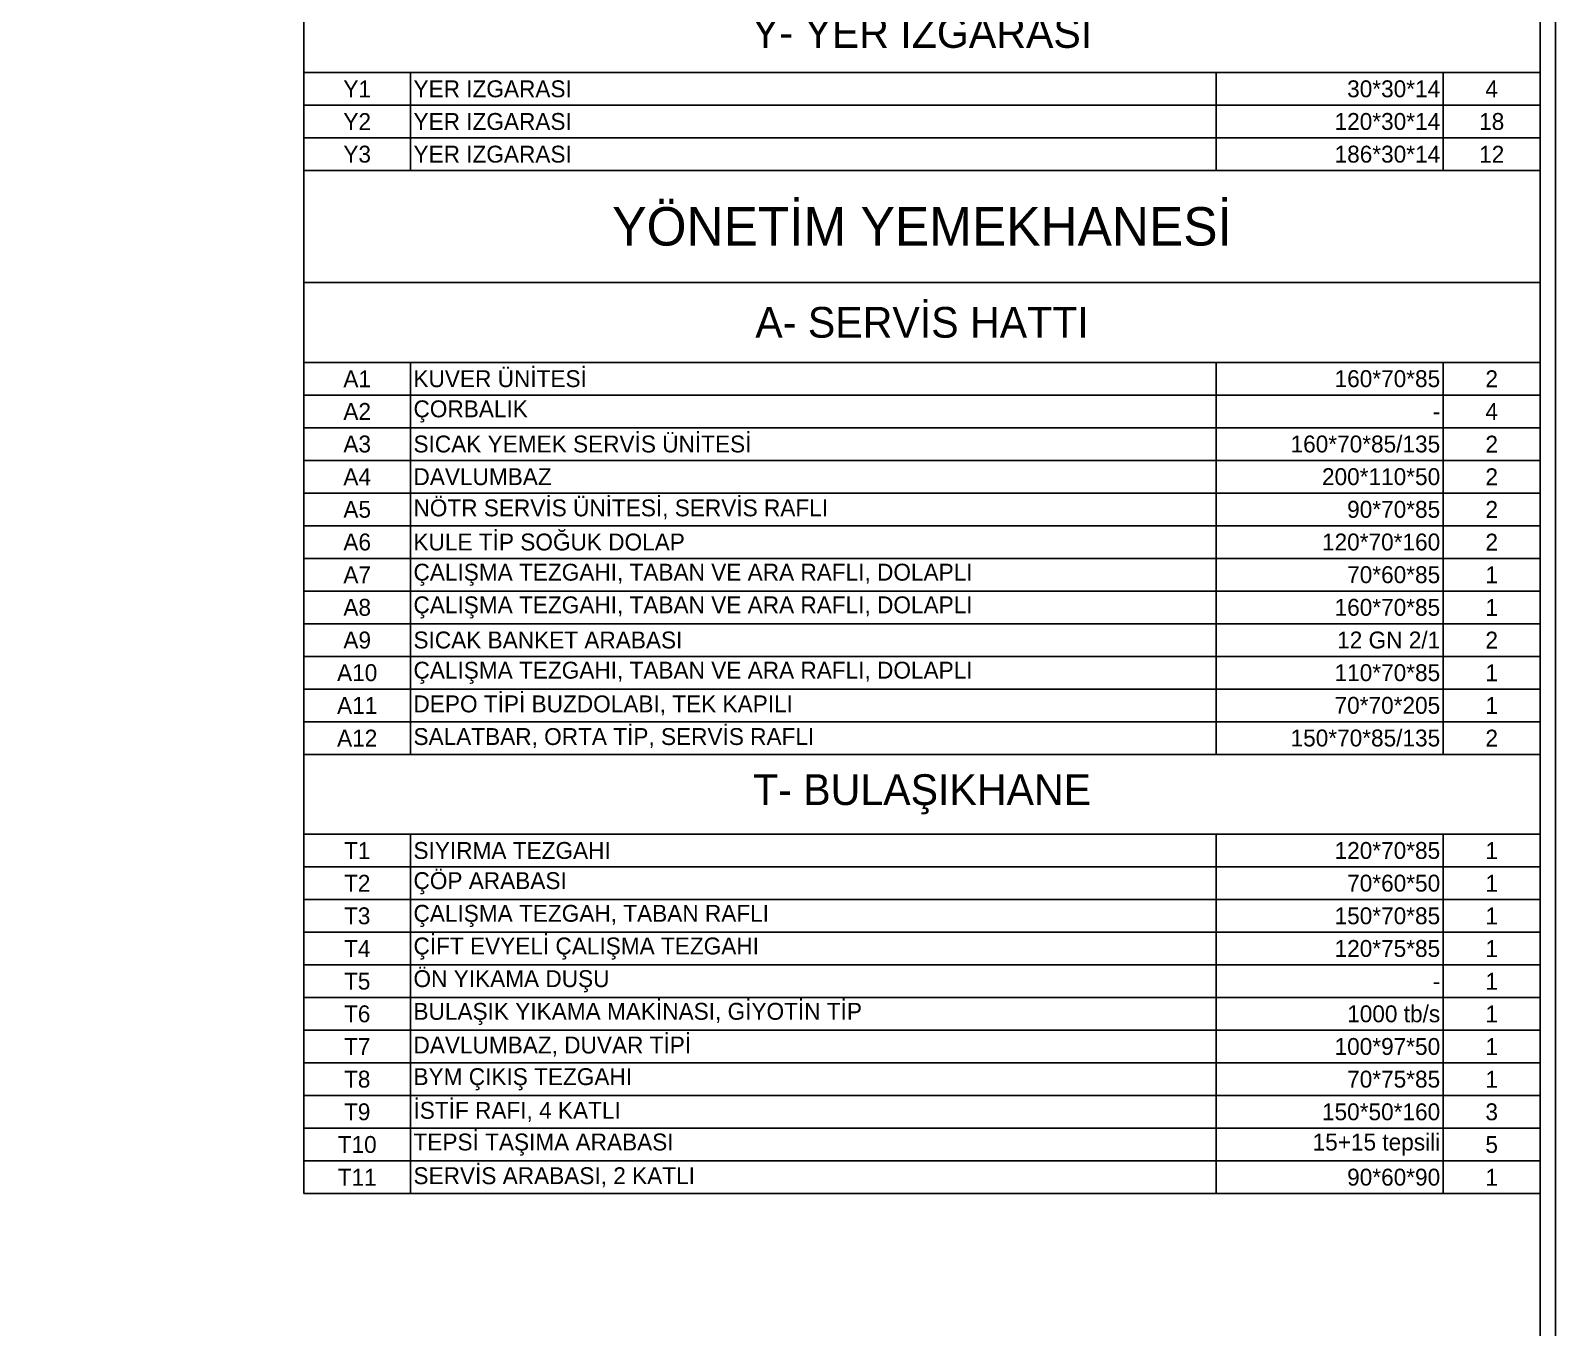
# Model space of a CAD drawing. Header units: millimetres. Extents: x 65390 to 71510, y 46362 to 50796.
# Drawn here: x 70415 to 71407, y 47335 to 48179 of the extents above; entities that cross this region are included whole.
import ezdxf

# ---------------------------------------------------------------- set-up
doc = ezdxf.new("R2010")
doc.units = ezdxf.units.MM
doc.styles.add('SKTÜRK', font='GOTHIC.TTF', dxfattribs={"height": 11})

# ---------------------------------------------------------------- blocks, each defined once
blk = doc.blocks.new('*T67')
at = {"color": 0, "linetype": 'ByBlock', "lineweight": -2, "transparency": 16777216}
for p, q in [((0, 0), (804.29, 0)), ((0, 0), (0, -3234.1)), ((69.26, 0), (69.26, -48.5)), ((593.52, 0), (593.52, -48.5)), ((741.26, 0), (741.26, -48.5)), ((804.29, 0), (804.29, -3234.1)), ((0, -48.5), (804.29, -48.5)), ((0, -116.72), (804.29, -116.72)), ((0, -176.52), (804.29, -176.52)), ((69.26, -176.52), (69.26, -309.48)), ((593.52, -176.52), (593.52, -309.48)), ((741.26, -176.52), (741.26, -309.48)), ((0, -198.68), (804.29, -198.68)), ((0, -220.84), (804.29, -220.84)), ((0, -243), (804.29, -243)), ((0, -265.16), (804.29, -265.16)), ((0, -287.32), (804.29, -287.32)), ((0, -309.48), (804.29, -309.48)), ((0, -364.82), (804.29, -364.82)), ((69.26, -364.82), (69.26, -433.07)), ((593.52, -364.82), (593.52, -433.07)), ((741.26, -364.82), (741.26, -433.07)), ((0, -388.76), (804.29, -388.76)), ((0, -410.92), (804.29, -410.92)), ((0, -433.07), (804.29, -433.07)), ((0, -486.2), (804.29, -486.2)), ((69.26, -486.2), (69.26, -573.15)), ((593.52, -486.2), (593.52, -573.15)), ((741.26, -486.2), (741.26, -573.15)), ((0, -507.94), (804.29, -507.94)), ((0, -529.68), (804.29, -529.68)), ((0, -551.41), (804.29, -551.41)), ((0, -573.15), (804.29, -573.15)), ((0, -625.07), (804.29, -625.07)), ((69.26, -625.07), (69.26, -688.82)), ((593.52, -625.07), (593.52, -688.82)), ((741.26, -625.07), (741.26, -688.82)), ((0, -646.32), (804.29, -646.32)), ((0, -667.57), (804.29, -667.57)), ((0, -688.82), (804.29, -688.82)), ((0, -741.48), (804.29, -741.48)), ((69.26, -741.48), (69.26, -783.98)), ((593.52, -741.48), (593.52, -783.98)), ((741.26, -741.48), (741.26, -783.98)), ((0, -762.73), (804.29, -762.73)), ((0, -783.98), (804.29, -783.98)), ((0, -836.72), (804.29, -836.72)), ((69.26, -836.72), (69.26, -967.13)), ((593.52, -836.72), (593.52, -967.13)), ((741.26, -836.72), (741.26, -967.13)), ((0, -858.45), (804.29, -858.45)), ((0, -880.19), (804.29, -880.19)), ((0, -901.93), (804.29, -901.93)), ((0, -923.66), (804.29, -923.66)), ((0, -945.4), (804.29, -945.4)), ((0, -967.13), (804.29, -967.13)), ((0, -1019.96), (804.29, -1019.96)), ((69.26, -1019.96), (69.26, -1186.49)), ((593.52, -1019.96), (593.52, -1186.49)), ((741.26, -1019.96), (741.26, -1186.49)), ((0, -1042.12), (804.29, -1042.12)), ((0, -1066.18), (804.29, -1066.18)), ((0, -1090.25), (804.29, -1090.25)), ((0, -1114.31), (804.29, -1114.31)), ((0, -1138.37), (804.29, -1138.37)), ((0, -1162.43), (804.29, -1162.43)), ((0, -1186.49), (804.29, -1186.49)), ((0, -1241.22), (804.29, -1241.22)), ((69.26, -1241.22), (69.26, -1337.47)), ((593.52, -1241.22), (593.52, -1337.47)), ((741.26, -1241.22), (741.26, -1337.47)), ((0, -1265.28), (804.29, -1265.28)), ((0, -1289.35), (804.29, -1289.35)), ((0, -1313.41), (804.29, -1313.41)), ((0, -1337.47), (804.29, -1337.47)), ((0, -1394.36), (804.29, -1394.36)), ((69.26, -1394.36), (69.26, -1628.96)), ((593.52, -1394.36), (593.52, -1628.96)), ((741.26, -1394.36), (741.26, -1628.96)), ((0, -1416.43), (804.29, -1416.43)), ((0, -1437.69), (804.29, -1437.69)), ((0, -1458.94), (804.29, -1458.94)), ((0, -1480.19), (804.29, -1480.19)), ((0, -1501.44), (804.29, -1501.44)), ((0, -1522.7), (804.29, -1522.7)), ((0, -1543.95), (804.29, -1543.95)), ((0, -1565.2), (804.29, -1565.2)), ((0, -1586.45), (804.29, -1586.45)), ((0, -1607.71), (804.29, -1607.71)), ((0, -1628.96), (804.29, -1628.96)), ((0, -1680.88), (804.29, -1680.88)), ((69.26, -1680.88), (69.26, -1963.76)), ((593.52, -1680.88), (593.52, -1963.76)), ((741.26, -1680.88), (741.26, -1963.76)), ((0, -1702.13), (804.29, -1702.13)), ((0, -1723.38), (804.29, -1723.38)), ((0, -1745.88), (804.29, -1745.88)), ((0, -1767.13), (804.29, -1767.13)), ((0, -1788.38), (804.29, -1788.38)), ((0, -1809.63), (804.29, -1809.63)), ((0, -1831.7), (804.29, -1831.7)), ((0, -1853.77), (804.29, -1853.77)), ((0, -1875.02), (804.29, -1875.02)), ((0, -1896.28), (804.29, -1896.28)), ((0, -1918.77), (804.29, -1918.77)), ((0, -1941.27), (804.29, -1941.27)), ((0, -1963.76), (804.29, -1963.76)), ((0, -2020.56), (804.29, -2020.56)), ((69.26, -2020.56), (69.26, -2452.89)), ((593.52, -2020.56), (593.52, -2452.89)), ((741.26, -2020.56), (741.26, -2452.89)), ((0, -2041.81), (804.29, -2041.81)), ((0, -2063.07), (804.29, -2063.07)), ((0, -2084.32), (804.29, -2084.32)), ((0, -2105.57), (804.29, -2105.57)), ((0, -2126.82), (804.29, -2126.82)), ((0, -2148.08), (804.29, -2148.08)), ((0, -2169.33), (804.29, -2169.33)), ((0, -2190.58), (804.29, -2190.58)), ((0, -2211.83), (804.29, -2211.83)), ((0, -2233.09), (804.29, -2233.09)), ((0, -2254.34), (804.29, -2254.34)), ((0, -2275.59), (804.29, -2275.59)), ((0, -2297.66), (804.29, -2297.66)), ((0, -2319.73), (804.29, -2319.73)), ((0, -2341.8), (804.29, -2341.8)), ((0, -2363.86), (804.29, -2363.86)), ((0, -2385.93), (804.29, -2385.93)), ((0, -2408.76), (804.29, -2408.76)), ((0, -2430.83), (804.29, -2430.83)), ((0, -2452.89), (804.29, -2452.89)), ((0, -2504.81), (804.29, -2504.81)), ((69.26, -2504.81), (69.26, -2568.57)), ((593.52, -2504.81), (593.52, -2568.57)), ((741.26, -2504.81), (741.26, -2568.57)), ((0, -2526.07), (804.29, -2526.07)), ((0, -2547.32), (804.29, -2547.32)), ((0, -2568.57), (804.29, -2568.57)), ((0, -2641.46), (804.29, -2641.46)), ((0, -2693.38), (804.29, -2693.38)), ((69.26, -2693.38), (69.26, -2948.41)), ((593.52, -2693.38), (593.52, -2948.41)), ((741.26, -2693.38), (741.26, -2948.41)), ((0, -2714.63), (804.29, -2714.63)), ((0, -2735.88), (804.29, -2735.88)), ((0, -2757.14), (804.29, -2757.14)), ((0, -2778.39), (804.29, -2778.39)), ((0, -2799.64), (804.29, -2799.64)), ((0, -2820.89), (804.29, -2820.89)), ((0, -2842.15), (804.29, -2842.15)), ((0, -2863.4), (804.29, -2863.4)), ((0, -2884.65), (804.29, -2884.65)), ((0, -2905.9), (804.29, -2905.9)), ((0, -2927.16), (804.29, -2927.16)), ((0, -2948.41), (804.29, -2948.41)), ((0, -3000.33), (804.29, -3000.33)), ((69.26, -3000.33), (69.26, -3234.1)), ((593.52, -3000.33), (593.52, -3234.1)), ((741.26, -3000.33), (741.26, -3234.1)), ((0, -3021.58), (804.29, -3021.58)), ((0, -3042.83), (804.29, -3042.83)), ((0, -3064.08), (804.29, -3064.08)), ((0, -3085.34), (804.29, -3085.34)), ((0, -3106.59), (804.29, -3106.59)), ((0, -3127.84), (804.29, -3127.84)), ((0, -3149.09), (804.29, -3149.09)), ((0, -3170.35), (804.29, -3170.35)), ((0, -3191.6), (804.29, -3191.6)), ((0, -3212.85), (804.29, -3212.85)), ((0, -3234.1), (804.29, -3234.1))]:
    blk.add_line(p, q, dxfattribs=at)
at = {"color": 0, "transparency": 16777216, "style": 'SKTÜRK'}
for s, insert, char_height, width, attachment_point in [('P.NO', (34.63, -24.25), 11, 39.2572, 5), ('ÜRÜN ADI', (331.39, -24.25), 11, 494.2651, 5), ('ÖLÇÜ', (667.39, -24.25), 11, 117.7366, 5), ('AD.', (772.78, -24.25), 11, 33.0341, 5), ('{\\fCentury Gothic|b1|i0|c162|p34;İŞÇİ YEMEKHANESİ}', (402.15, -82.61), 25, 774.293, 5), ('K- KİLER + SARF DEPO + PERSONEL GİRİŞ', (402.15, -146.62), 20, 774.293, 5), ('K1', (34.63, -187.6), 11, 65.2572, 5), ('TARTI', (71.26, -187.6), 11, 520.2651, 4), ('300 kg', (739.26, -187.6), 11, 143.7366, 6), ('1', (772.78, -187.6), 11, 59.0341, 5), ('K2', (34.63, -209.76), 11, 65.2572, 5), ('SERVİS ARABASI, 2 KATLI ', (71.26, -209.76), 11, 520.2651, 4), ('90*60*90', (739.26, -209.76), 11, 143.7366, 6), ('1', (772.78, -209.76), 11, 59.0341, 5), ('K3', (34.63, -231.92), 11, 65.2572, 5), ('İSTİF RAFI, 4 KATLI', (71.26, -231.92), 11, 520.2651, 4), ('122*53*160', (739.26, -231.92), 11, 143.7366, 6), ('8', (772.78, -231.92), 11, 59.0341, 5), ('POLİETİLEN PALET', (71.26, -254.08), 11, 520.2651, 4), ('K4', (34.63, -254.08), 11, 65.2572, 5), ('120*80*16', (739.26, -254.08), 11, 143.7366, 6), ('4', (772.78, -254.08), 11, 59.0341, 5), ('K5', (34.63, -276.24), 11, 65.2572, 5), ('BONE GALOŞLUK', (71.26, -276.24), 11, 520.2651, 4), ('-', (739.26, -276.24), 11, 143.7366, 6), ('1', (772.78, -276.24), 11, 59.0341, 5), ('K6', (34.63, -298.4), 11, 65.2572, 5), ('DİZDEN KUMANDALI EL YIKAMA LAVABOSU', (71.26, -298.4), 11, 520.2651, 4), ('1', (772.78, -298.4), 11, 59.0341, 5), ('-', (739.26, -298.4), 11, 143.7366, 6), ('Ş- ŞARKÜTERİ SOĞUK ODA', (402.15, -337.15), 20, 800.293, 5), ('Ş1', (34.63, -376.79), 11, 65.2572, 5), ('PANEL TİP SOĞUK ODA', (71.26, -376.79), 11, 520.2651, 4), ('260*335*240', (739.26, -376.79), 11, 143.7366, 6), ('1', (772.78, -376.79), 11, 59.0341, 5), ('Ş2', (34.63, -399.84), 11, 65.2572, 5), ('İSTİF RAFI', (71.26, -399.84), 11, 520.2651, 4), ('122*53*160', (739.26, -399.84), 11, 143.7366, 6), ('4', (772.78, -399.84), 11, 59.0341, 5), ('Ş3', (34.63, -421.99), 11, 65.2572, 5), ('POLİETİLEN PALET', (71.26, -421.99), 11, 520.2651, 4), ('120*80*16', (739.26, -421.99), 11, 143.7366, 6), ('1', (772.78, -421.99), 11, 59.0341, 5), ('C- SEBZE SOĞUK ODA', (402.15, -459.64), 20, 800.293, 5), ('C1', (34.63, -497.07), 11, 65.2572, 5), ('PANEL TİP SOĞUK ODA', (71.26, -497.07), 11, 520.2651, 4), ('265*530*240', (739.26, -497.07), 11, 143.7366, 6), ('1', (772.78, -497.07), 11, 59.0341, 5), ('C2', (34.63, -518.81), 11, 65.2572, 5), ('İSTİF RAFI, 4 KATLI', (71.26, -518.81), 11, 520.2651, 4), ('122*53*160', (739.26, -518.81), 11, 143.7366, 6), ('2', (772.78, -518.81), 11, 59.0341, 5), ('C3', (34.63, -540.54), 11, 65.2572, 5), ('İSTİF RAFI, 4 KATLI', (71.26, -540.54), 11, 520.2651, 4), ('152*53*160', (739.26, -540.54), 11, 143.7366, 6), ('3', (772.78, -540.54), 11, 59.0341, 5), ('POLİETİLEN PALET', (71.26, -562.28), 11, 520.2651, 4), ('C4', (34.63, -562.28), 11, 65.2572, 5), ('120*80*16', (739.26, -562.28), 11, 143.7366, 6), ('2', (772.78, -562.28), 11, 59.0341, 5), ('D- ET SOĞUK ODA', (402.15, -599.11), 20, 800.293, 5), ('D1', (34.63, -635.69), 11, 65.2572, 5), ('PANEL TİP SOĞUK ODA', (71.26, -635.69), 11, 520.2651, 4), ('400*260*240', (739.26, -635.69), 11, 143.7366, 6), ('1', (772.78, -635.69), 11, 59.0341, 5), ('D2', (34.63, -656.95), 11, 65.2572, 5), ('İSTİF RAFI, 4 KATLI', (71.26, -656.95), 11, 520.2651, 4), ('122*53*160', (739.26, -656.95), 11, 143.7366, 6), ('2', (772.78, -656.95), 11, 59.0341, 5), ('D3', (34.63, -678.2), 11, 65.2572, 5), ('İSTİF RAFI, 4 KATLI', (71.26, -678.2), 11, 520.2651, 4), ('152*53*160', (739.26, -678.2), 11, 143.7366, 6), ('3', (772.78, -678.2), 11, 59.0341, 5), ('F- ET DERİN DONDURUCU ODA', (402.15, -715.15), 20, 800.293, 5), ('PANEL TİP DERİNDONDURUCU ODA', (71.26, -752.1), 11, 520.2651, 4), ('F1', (34.63, -752.1), 11, 65.2572, 5), ('265*285*240', (739.26, -752.1), 11, 143.7366, 6), ('1', (772.78, -752.1), 11, 59.0341, 5), ('İSTİF RAFI, 4 KATLI', (71.26, -773.36), 11, 520.2651, 4), ('F2', (34.63, -773.36), 11, 65.2572, 5), ('122*53*160', (739.26, -773.36), 11, 143.7366, 6), ('4', (772.78, -773.36), 11, 59.0341, 5), ('G- ET HAZIRLIK', (402.15, -810.35), 20, 800.293, 5), ('G1', (34.63, -847.59), 11, 65.2572, 5), ('TEK EVYELİ ÇALIŞMA TEZGAHI ', (71.26, -847.59), 11, 520.2651, 4), ('60*70*85', (739.26, -847.59), 11, 143.7366, 6), ('1', (772.78, -847.59), 11, 59.0341, 5), ('ET KÜTÜĞÜ', (71.26, -869.32), 11, 520.2651, 4), ('G2', (34.63, -869.32), 11, 65.2572, 5), ('70*70*85', (739.26, -869.32), 11, 143.7366, 6), ('1', (772.78, -869.32), 11, 59.0341, 5), ('G3', (34.63, -891.06), 11, 65.2572, 5), ('ÇALIŞMA TEZGAHI, TABAN RAFLI ', (71.26, -891.06), 11, 520.2651, 4), ('160*70*85', (739.26, -891.06), 11, 143.7366, 6), ('1', (772.78, -891.06), 11, 59.0341, 5), ('ÇALIŞMA TEZGAHI, TABAN RAFLI, ÇEKMECELİ ', (71.26, -912.79), 11, 520.2651, 4), ('G4', (34.63, -912.79), 11, 65.2572, 5), ('180*70*85', (739.26, -912.79), 11, 143.7366, 6), ('1', (772.78, -912.79), 11, 59.0341, 5), ('G5', (34.63, -934.53), 11, 65.2572, 5), ('ET KIYMA MAKİNASI ', (71.26, -934.53), 11, 520.2651, 4), ('no: 32', (739.26, -934.53), 11, 143.7366, 6), ('1', (772.78, -934.53), 11, 59.0341, 5), ('G6', (34.63, -956.27), 11, 65.2572, 5), ('KÖFTE (HAMUR) YOĞURMA MAKİNASI ', (71.26, -956.27), 11, 520.2651, 4), ('50 kg/sefer', (739.26, -956.27), 11, 143.7366, 6), ('1', (772.78, -956.27), 11, 59.0341, 5), ('E- SEBZE HAZIRLIK', (402.15, -993.55), 20, 800.293, 5), ('E1', (34.63, -1031.04), 11, 65.2572, 5), ('ÇALIŞMA TEZGAHI, TABAN RAFLI ', (71.26, -1031.04), 11, 520.2651, 4), ('115*70*85', (739.26, -1031.04), 11, 143.7366, 6), ('2', (772.78, -1031.04), 11, 59.0341, 5), ('E2', (34.63, -1054.15), 11, 65.2572, 5), ('ÇİFT EVYELİ ÇALIŞMA TEZGAHI ', (71.26, -1054.15), 11, 520.2651, 4), ('140*70*85', (739.26, -1054.15), 11, 143.7366, 6), ('1', (772.78, -1054.15), 11, 59.0341, 5), ('E4', (34.63, -1078.21), 11, 65.2572, 5), ('SEBZE YIKAMA TEZGAHI ', (71.26, -1078.21), 11, 520.2651, 4), ('140*70*85', (739.26, -1078.21), 11, 143.7366, 6), ('1', (772.78, -1078.21), 11, 59.0341, 5), ('E5', (34.63, -1102.28), 11, 65.2572, 5), ('ÇALIŞMA TEZGAHI, TABAN RAFLI ', (71.26, -1102.28), 11, 520.2651, 4), ('160*70*85', (739.26, -1102.28), 11, 143.7366, 6), ('1', (772.78, -1102.28), 11, 59.0341, 5), ('E6', (34.63, -1126.34), 11, 65.2572, 5), ('SEBZE DOĞRAMA MAKİNASI ', (71.26, -1126.34), 11, 520.2651, 4), ('200 kg/s', (739.26, -1126.34), 11, 143.7366, 6), ('1', (772.78, -1126.34), 11, 59.0341, 5), ('POLİETİLEN TABLALI ÇALIŞMA TEZGAHI, TABAN RAFLI, ÇEKMECELİ ', (71.26, -1150.4), 11, 520.2651, 4), ('E7', (34.63, -1150.4), 11, 65.2572, 5), ('180*70*85', (739.26, -1150.4), 11, 143.7366, 6), ('1', (772.78, -1150.4), 11, 59.0341, 5), ('E8', (34.63, -1174.46), 11, 65.2572, 5), ('ÇALIŞMA TEZGAHI, TABAN RAFLI', (71.26, -1174.46), 11, 520.2651, 4), ('180*70*85', (739.26, -1174.46), 11, 143.7366, 6), ('1', (772.78, -1174.46), 11, 59.0341, 5), ('EE- PATATES SOĞAN ODASI', (402.15, -1213.86), 20, 800.293, 5), ('EE1', (34.63, -1253.25), 11, 65.2572, 5), ('ÇALIŞMA TEZGAHI, TABAN RAFLI ', (71.26, -1253.25), 11, 520.2651, 4), ('160*70*85', (739.26, -1253.25), 11, 143.7366, 6), ('1', (772.78, -1253.25), 11, 59.0341, 5), ('EE2', (34.63, -1277.32), 11, 65.2572, 5), ('SEBZE YIKAMA TEZGAHI ', (71.26, -1277.32), 11, 520.2651, 4), ('140*70*85', (739.26, -1277.32), 11, 143.7366, 6), ('1', (772.78, -1277.32), 11, 59.0341, 5), ('EE3', (34.63, -1301.38), 11, 65.2572, 5), ('PATATES SOYMA MAKİNASI ', (71.26, -1301.38), 11, 520.2651, 4), ('30 kg/sefer', (739.26, -1301.38), 11, 143.7366, 6), ('1', (772.78, -1301.38), 11, 59.0341, 5), ('POLİETİLEN PALET ', (71.26, -1325.44), 11, 520.2651, 4), ('EE4', (34.63, -1325.44), 11, 65.2572, 5), ('120*80*16', (739.26, -1325.44), 11, 143.7366, 6), ('3', (772.78, -1325.44), 11, 59.0341, 5), ('M- SICAK MUTFAK', (402.15, -1365.92), 20, 800.293, 5), ('20 gn 2/1 ', (739.26, -1405.4), 11, 143.7366, 6), ('M1', (34.63, -1405.4), 11, 65.2572, 5), ('YEMEK FIRINI ', (71.26, -1405.4), 11, 520.2651, 4), ('2', (772.78, -1405.4), 11, 59.0341, 5), ('YER OCAĞI ', (71.26, -1427.06), 11, 520.2651, 4), ('M2', (34.63, -1427.06), 11, 65.2572, 5), ('60*80*50', (739.26, -1427.06), 11, 143.7366, 6), ('10', (772.78, -1427.06), 11, 59.0341, 5), ('M3', (34.63, -1448.31), 11, 65.2572, 5), ('DAVLUMBAZ, DUVAR TİPİ, FİLTRELİ', (71.26, -1448.31), 11, 520.2651, 4), ('1030*150*50', (739.26, -1448.31), 11, 143.7366, 6), ('1', (772.78, -1448.31), 11, 59.0341, 5), ('M4', (34.63, -1469.56), 11, 65.2572, 5), ('DAVLUMBAZ, DUVAR TİPİ, FİLTRELİ', (71.26, -1469.56), 11, 520.2651, 4), ('330*150*50', (739.26, -1469.56), 11, 143.7366, 6), ('1', (772.78, -1469.56), 11, 59.0341, 5), ('M5', (34.63, -1490.82), 11, 65.2572, 5), ('ÇALIŞMA TEZGAHI, TABAN VE ARA RAFLI', (71.26, -1490.82), 11, 520.2651, 4), ('190*80*85', (739.26, -1490.82), 11, 143.7366, 6), ('1', (772.78, -1490.82), 11, 59.0341, 5), ('M6', (34.63, -1512.07), 11, 65.2572, 5), ('DÖNER OCAĞI, GAZLI ', (71.26, -1512.07), 11, 520.2651, 4), ('5 RADYANLI', (739.26, -1512.07), 11, 143.7366, 6), ('2', (772.78, -1512.07), 11, 59.0341, 5), ('M7', (34.63, -1533.32), 11, 65.2572, 5), ('4 AÇIK ALEVLİ OCAK, GAZLI, DOLAPLI ', (71.26, -1533.32), 11, 520.2651, 4), ('80*90*85', (739.26, -1533.32), 11, 143.7366, 6), ('1', (772.78, -1533.32), 11, 59.0341, 5), ('IZGARA, GAZLI, YARI DÜZ YARI OLUKLU, DOLAPLI', (71.26, -1554.57), 11, 520.2651, 4), ('M8', (34.63, -1554.57), 11, 65.2572, 5), ('80*90*85', (739.26, -1554.57), 11, 143.7366, 6), ('1', (772.78, -1554.57), 11, 59.0341, 5), ('DAVLUMBAZ, DUVAR TİPİ, FİLTRELİ', (71.26, -1575.83), 11, 520.2651, 4), ('M9', (34.63, -1575.83), 11, 65.2572, 5), ('500*130*50', (739.26, -1575.83), 11, 143.7366, 6), ('1', (772.78, -1575.83), 11, 59.0341, 5), ('HAREKETLİ ÇALIŞMA TEZGAHI, TABAN RAFLI', (71.26, -1597.08), 11, 520.2651, 4), ('M10', (34.63, -1597.08), 11, 65.2572, 5), ('140*70*85', (739.26, -1597.08), 11, 143.7366, 6), ('5', (772.78, -1597.08), 11, 59.0341, 5), ('M11', (34.63, -1618.33), 11, 65.2572, 5), ('DİZDEN KUMANDALI EL YIKAMA LAVABOSU', (71.26, -1618.33), 11, 520.2651, 4), ('1', (772.78, -1618.33), 11, 59.0341, 5), ('-', (739.26, -1618.33), 11, 143.7366, 6), ('S- SERVİS HATTI', (402.15, -1654.92), 20, 800.293, 5), ('S1', (34.63, -1691.5), 11, 65.2572, 5), ('KUVER ÜNİTESİ', (71.26, -1691.5), 11, 520.2651, 4), ('110*70*135', (739.26, -1691.5), 11, 143.7366, 6), ('2', (772.78, -1691.5), 11, 59.0341, 5), ('SICAK YEMEK ÜNİTESİ ', (71.26, -1712.76), 11, 520.2651, 4), ('220*70*85/135 ', (739.26, -1712.76), 11, 143.7366, 6), ('S2', (34.63, -1712.76), 11, 65.2572, 5), ('2', (772.78, -1712.76), 11, 59.0341, 5), ('S3', (34.63, -1734.63), 11, 65.2572, 5), ('DAVLUMBAZ ', (71.26, -1734.63), 11, 520.2651, 4), ('300*110*50', (739.26, -1734.63), 11, 143.7366, 6), ('2', (772.78, -1734.63), 11, 59.0341, 5), ('S4', (34.63, -1756.5), 11, 65.2572, 5), ('NÖTR SERVİS TEZGAHI, SERVİS RAFLI ', (71.26, -1756.5), 11, 520.2651, 4), ('180*70*85/135 ', (739.26, -1756.5), 11, 143.7366, 6), ('2', (772.78, -1756.5), 11, 59.0341, 5), ('S5', (34.63, -1777.76), 11, 65.2572, 5), ('ÇALIŞMA TEZGAHI, TABAN VE ARA RAFLI, DOLAPLI', (71.26, -1777.76), 11, 520.2651, 4), ('140*60*85', (739.26, -1777.76), 11, 143.7366, 6), ('4', (772.78, -1777.76), 11, 59.0341, 5), ('S6', (34.63, -1799.01), 11, 65.2572, 5), ('TEK EVYELİ ÇALIŞMA TEZGAHI, DOLAPLI', (71.26, -1799.01), 11, 520.2651, 4), ('60*60*85', (739.26, -1799.01), 11, 143.7366, 6), ('1', (772.78, -1799.01), 11, 59.0341, 5), ('S7', (34.63, -1820.67), 11, 65.2572, 5), ('DEPO TİPİ BUZDOLABI, TEK KAPILI', (71.26, -1820.67), 11, 520.2651, 4), ('70*70*205', (739.26, -1820.67), 11, 143.7366, 6), ('2', (772.78, -1820.67), 11, 59.0341, 5), ('S8', (34.63, -1842.74), 11, 65.2572, 5), ('SICAK BANKET ARABASI ', (71.26, -1842.74), 11, 520.2651, 4), ('12 GN 2/1 ', (739.26, -1842.74), 11, 143.7366, 6), ('1', (772.78, -1842.74), 11, 59.0341, 5), ('S9', (34.63, -1864.4), 11, 65.2572, 5), ('EKMEK KESME MAKİNASI', (71.26, -1864.4), 11, 520.2651, 4), ('-', (739.26, -1864.4), 11, 143.7366, 6), ('1', (772.78, -1864.4), 11, 59.0341, 5), ('S10', (34.63, -1885.65), 11, 65.2572, 5), ('SU SEBİLİ', (71.26, -1885.65), 11, 520.2651, 4), ('80 lt.', (739.26, -1885.65), 11, 143.7366, 6), ('3', (772.78, -1885.65), 11, 59.0341, 5), ('S11', (34.63, -1907.52), 11, 65.2572, 5), ('SERVİS ARABASI', (71.26, -1907.52), 11, 520.2651, 4), ('90*60*90', (739.26, -1907.52), 11, 143.7366, 6), ('1', (772.78, -1907.52), 11, 59.0341, 5), ('S12', (34.63, -1930.02), 11, 65.2572, 5), ('ÇALIŞMA TEZGAHI, TABAN VE ARA RAFLI', (71.26, -1930.02), 11, 520.2651, 4), ('190*70*85', (739.26, -1930.02), 11, 143.7366, 6), ('2', (772.78, -1930.02), 11, 59.0341, 5), ('S13', (34.63, -1952.52), 11, 65.2572, 5), ('ÇAY OTOMATI', (71.26, -1952.52), 11, 520.2651, 4), ('50 lt.', (739.26, -1952.52), 11, 143.7366, 6), ('4', (772.78, -1952.52), 11, 59.0341, 5), ('P- BULAŞIKHANE', (402.15, -1992.16), 20, 800.293, 5), ('P1', (34.63, -2031.19), 11, 65.2572, 5), ('SIYIRMA TEZGAHI', (71.26, -2031.19), 11, 520.2651, 4), ('160*75*85', (739.26, -2031.19), 11, 143.7366, 6), ('1', (772.78, -2031.19), 11, 59.0341, 5), ('ÇÖP ARABASI', (71.26, -2052.44), 11, 520.2651, 4), ('P2', (34.63, -2052.44), 11, 65.2572, 5), ('70*60*50', (739.26, -2052.44), 11, 143.7366, 6), ('3', (772.78, -2052.44), 11, 59.0341, 5), ('ÇİFT EVYELİ BYM GİRİŞ TEZGAHI', (71.26, -2073.69), 11, 520.2651, 4), ('P3', (34.63, -2073.69), 11, 65.2572, 5), ('140*75*85', (739.26, -2073.69), 11, 143.7366, 6), ('1', (772.78, -2073.69), 11, 59.0341, 5), ('P4', (34.63, -2094.94), 11, 65.2572, 5), ('ÖN YIKAMA DUŞU', (71.26, -2094.94), 11, 520.2651, 4), ('4', (772.78, -2094.94), 11, 59.0341, 5), ('-', (739.26, -2094.94), 11, 143.7366, 6), ('P5', (34.63, -2116.2), 11, 65.2572, 5), ('BULAŞIK YIKAMA MAKİNASI, GİYOTİN TİP', (71.26, -2116.2), 11, 520.2651, 4), ('1000 TB/S ', (739.26, -2116.2), 11, 143.7366, 6), ('2', (772.78, -2116.2), 11, 59.0341, 5), ('P6', (34.63, -2137.45), 11, 65.2572, 5), ('DAVLUMBAZ, DUVAR TİPİ', (71.26, -2137.45), 11, 520.2651, 4), ('100*97*50', (739.26, -2137.45), 11, 143.7366, 6), ('2', (772.78, -2137.45), 11, 59.0341, 5), ('BYM GİRİŞ-ÇIKIŞ TEZGAHI', (71.26, -2158.7), 11, 520.2651, 4), ('60*75*85', (739.26, -2158.7), 11, 143.7366, 6), ('P7', (34.63, -2158.7), 11, 65.2572, 5), ('1', (772.78, -2158.7), 11, 59.0341, 5), ('BYM ÇIKIŞ TEZGAHI ', (71.26, -2179.95), 11, 520.2651, 4), ('P8', (34.63, -2179.95), 11, 65.2572, 5), ('70*75*85', (739.26, -2179.95), 11, 143.7366, 6), ('1', (772.78, -2179.95), 11, 59.0341, 5), ('BULAŞIK YIKAMA EVYESİ', (71.26, -2201.21), 11, 520.2651, 4), ('P9', (34.63, -2201.21), 11, 65.2572, 5), ('135*90*85', (739.26, -2201.21), 11, 143.7366, 6), ('3', (772.78, -2201.21), 11, 59.0341, 5), ('P10', (34.63, -2222.46), 11, 65.2572, 5), ('KAZAN YIKAMA EVYESİ', (71.26, -2222.46), 11, 520.2651, 4), ('120*80*57/91 ', (739.26, -2222.46), 11, 143.7366, 6), ('2', (772.78, -2222.46), 11, 59.0341, 5), ('P11', (34.63, -2243.71), 11, 65.2572, 5), ('ÖN YIKAMA DUŞU, DUVARA MONTE ', (71.26, -2243.71), 11, 520.2651, 4), ('2', (772.78, -2243.71), 11, 59.0341, 5), ('-', (739.26, -2243.71), 11, 143.7366, 6), ('P12', (34.63, -2264.96), 11, 65.2572, 5), ('ÇALIŞMA TEZGAHI', (71.26, -2264.96), 11, 520.2651, 4), ('\\A1;80*80*57/91 ', (739.26, -2264.96), 11, 143.7366, 6), ('2', (772.78, -2264.96), 11, 59.0341, 5), ('P13', (34.63, -2286.62), 11, 65.2572, 5), ('İSTİF RAFI, 4 KATLI', (71.26, -2286.62), 11, 520.2651, 4), ('70*50*160', (739.26, -2286.62), 11, 143.7366, 6), ('1', (772.78, -2286.62), 11, 59.0341, 5), ('İSTİF RAFI, 4 KATLI', (71.26, -2308.69), 11, 520.2651, 4), ('P14', (34.63, -2308.69), 11, 65.2572, 5), ('120*50*160', (739.26, -2308.69), 11, 143.7366, 6), ('3', (772.78, -2308.69), 11, 59.0341, 5), ('İSTİF RAFI, 4 KATLI', (71.26, -2330.76), 11, 520.2651, 4), ('P15', (34.63, -2330.76), 11, 65.2572, 5), ('137*61*160', (739.26, -2330.76), 11, 143.7366, 6), ('4', (772.78, -2330.76), 11, 59.0341, 5), ('P16', (34.63, -2352.83), 11, 65.2572, 5), ('İSTİF RAFI, 4 KATLI', (71.26, -2352.83), 11, 520.2651, 4), ('152*61*160', (739.26, -2352.83), 11, 143.7366, 6), ('2', (772.78, -2352.83), 11, 59.0341, 5), ('P17', (34.63, -2374.9), 11, 65.2572, 5), ('POLİETİLEN PALET', (71.26, -2374.9), 11, 520.2651, 4), ('120*80*16', (739.26, -2374.9), 11, 143.7366, 6), ('6', (772.78, -2374.9), 11, 59.0341, 5), ('BULAŞIK TOPLAMA ARABASI', (71.26, -2397.35), 11, 520.2651, 4), ('P18', (34.63, -2397.35), 11, 65.2572, 5), ('\\A1;90*60*90', (739.26, -2397.35), 11, 143.7366, 6), ('3', (772.78, -2397.35), 11, 59.0341, 5), ('P19', (34.63, -2419.79), 11, 65.2572, 5), ('BULAŞIK SIYIRMA TEZGAHI', (71.26, -2419.79), 11, 520.2651, 4), ('170*70*85', (739.26, -2419.79), 11, 143.7366, 6), ('2', (772.78, -2419.79), 11, 59.0341, 5), ('P20', (34.63, -2441.86), 11, 65.2572, 5), ('ÇALIŞMA TEZGAHI, TABAN RAFLI (TABLDOT BİRİKTİRME TEZGAHI)', (71.26, -2441.86), 11, 520.2651, 4), ('170*70*85', (739.26, -2441.86), 11, 143.7366, 6), ('1', (772.78, -2441.86), 11, 59.0341, 5), ('Y- YER IZGARASI', (402.15, -2478.85), 20, 800.293, 5), ('Y1', (34.63, -2515.44), 11, 65.2572, 5), ('YER IZGARASI', (71.26, -2515.44), 11, 520.2651, 4), ('30*30*14', (739.26, -2515.44), 11, 143.7366, 6), ('4', (772.78, -2515.44), 11, 59.0341, 5), ('Y2', (34.63, -2536.69), 11, 65.2572, 5), ('YER IZGARASI', (71.26, -2536.69), 11, 520.2651, 4), ('120*30*14', (739.26, -2536.69), 11, 143.7366, 6), ('18', (772.78, -2536.69), 11, 59.0341, 5), ('Y3', (34.63, -2557.94), 11, 65.2572, 5), ('YER IZGARASI', (71.26, -2557.94), 11, 520.2651, 4), ('186*30*14', (739.26, -2557.94), 11, 143.7366, 6), ('12', (772.78, -2557.94), 11, 59.0341, 5), ('YÖNETİM YEMEKHANESİ', (402.15, -2605.02), 25, 800.293, 5), ('A- SERVİS HATTI', (402.15, -2667.42), 20, 800.293, 5), ('A1', (34.63, -2704.01), 11, 65.2572, 5), ('KUVER ÜNİTESİ', (71.26, -2704.01), 11, 520.2651, 4), ('160*70*85', (739.26, -2704.01), 11, 143.7366, 6), ('2', (772.78, -2704.01), 11, 59.0341, 5), ('ÇORBALIK', (71.26, -2725.26), 11, 520.2651, 4), ('A2', (34.63, -2725.26), 11, 65.2572, 5), ('-', (739.26, -2725.26), 11, 143.7366, 6), ('4', (772.78, -2725.26), 11, 59.0341, 5), ('SICAK YEMEK SERVİS ÜNİTESİ ', (71.26, -2746.51), 11, 520.2651, 4), ('A3', (34.63, -2746.51), 11, 65.2572, 5), ('160*70*85/135 ', (739.26, -2746.51), 11, 143.7366, 6), ('2', (772.78, -2746.51), 11, 59.0341, 5), ('A4', (34.63, -2767.76), 11, 65.2572, 5), ('DAVLUMBAZ', (71.26, -2767.76), 11, 520.2651, 4), ('200*110*50', (739.26, -2767.76), 11, 143.7366, 6), ('2', (772.78, -2767.76), 11, 59.0341, 5), ('A5', (34.63, -2789.01), 11, 65.2572, 5), ('NÖTR SERVİS ÜNİTESİ, SERVİS RAFLI ', (71.26, -2789.01), 11, 520.2651, 4), ('90*70*85', (739.26, -2789.01), 11, 143.7366, 6), ('2', (772.78, -2789.01), 11, 59.0341, 5), ('A6', (34.63, -2810.27), 11, 65.2572, 5), ('KULE TİP SOĞUK DOLAP ', (71.26, -2810.27), 11, 520.2651, 4), ('120*70*160', (739.26, -2810.27), 11, 143.7366, 6), ('2', (772.78, -2810.27), 11, 59.0341, 5), ('A7', (34.63, -2831.52), 11, 65.2572, 5), ('ÇALIŞMA TEZGAHI, TABAN VE ARA RAFLI, DOLAPLI', (71.26, -2831.52), 11, 520.2651, 4), ('70*60*85', (739.26, -2831.52), 11, 143.7366, 6), ('1', (772.78, -2831.52), 11, 59.0341, 5), ('A8', (34.63, -2852.77), 11, 65.2572, 5), ('ÇALIŞMA TEZGAHI, TABAN VE ARA RAFLI, DOLAPLI', (71.26, -2852.77), 11, 520.2651, 4), ('160*70*85', (739.26, -2852.77), 11, 143.7366, 6), ('1', (772.78, -2852.77), 11, 59.0341, 5), ('A9', (34.63, -2874.02), 11, 65.2572, 5), ('SICAK BANKET ARABASI ', (71.26, -2874.02), 11, 520.2651, 4), ('12 GN 2/1 ', (739.26, -2874.02), 11, 143.7366, 6), ('2', (772.78, -2874.02), 11, 59.0341, 5), ('A10', (34.63, -2895.28), 11, 65.2572, 5), ('ÇALIŞMA TEZGAHI, TABAN VE ARA RAFLI, DOLAPLI', (71.26, -2895.28), 11, 520.2651, 4), ('110*70*85', (739.26, -2895.28), 11, 143.7366, 6), ('1', (772.78, -2895.28), 11, 59.0341, 5), ('DEPO TİPİ BUZDOLABI, TEK KAPILI', (71.26, -2916.53), 11, 520.2651, 4), ('A11', (34.63, -2916.53), 11, 65.2572, 5), ('70*70*205', (739.26, -2916.53), 11, 143.7366, 6), ('1', (772.78, -2916.53), 11, 59.0341, 5), ('A12', (34.63, -2937.78), 11, 65.2572, 5), ('SALATBAR, ORTA TİP, SERVİS RAFLI', (71.26, -2937.78), 11, 520.2651, 4), ('150*70*85/135 ', (739.26, -2937.78), 11, 143.7366, 6), ('2', (772.78, -2937.78), 11, 59.0341, 5), ('T- BULAŞIKHANE', (402.15, -2974.37), 20, 800.293, 5), ('T1', (34.63, -3010.95), 11, 65.2572, 5), ('SIYIRMA TEZGAHI', (71.26, -3010.95), 11, 520.2651, 4), ('120*70*85', (739.26, -3010.95), 11, 143.7366, 6), ('1', (772.78, -3010.95), 11, 59.0341, 5), ('ÇÖP ARABASI', (71.26, -3032.21), 11, 520.2651, 4), ('T2', (34.63, -3032.21), 11, 65.2572, 5), ('70*60*50', (739.26, -3032.21), 11, 143.7366, 6), ('1', (772.78, -3032.21), 11, 59.0341, 5), ('ÇALIŞMA TEZGAH, TABAN RAFLI ', (71.26, -3053.46), 11, 520.2651, 4), ('T3', (34.63, -3053.46), 11, 65.2572, 5), ('150*70*85', (739.26, -3053.46), 11, 143.7366, 6), ('1', (772.78, -3053.46), 11, 59.0341, 5), ('ÇİFT EVYELİ ÇALIŞMA TEZGAHI', (71.26, -3074.71), 11, 520.2651, 4), ('T4', (34.63, -3074.71), 11, 65.2572, 5), ('120*75*85', (739.26, -3074.71), 11, 143.7366, 6), ('1', (772.78, -3074.71), 11, 59.0341, 5), ('T5', (34.63, -3095.96), 11, 65.2572, 5), ('ÖN YIKAMA DUŞU', (71.26, -3095.96), 11, 520.2651, 4), ('1', (772.78, -3095.96), 11, 59.0341, 5), ('-', (739.26, -3095.96), 11, 143.7366, 6), ('T6', (34.63, -3117.22), 11, 65.2572, 5), ('BULAŞIK YIKAMA MAKİNASI, GİYOTİN TİP ', (71.26, -3117.22), 11, 520.2651, 4), ('1000 tb/s', (739.26, -3117.22), 11, 143.7366, 6), ('1', (772.78, -3117.22), 11, 59.0341, 5), ('T7', (34.63, -3138.47), 11, 65.2572, 5), ('DAVLUMBAZ, DUVAR TİPİ ', (71.26, -3138.47), 11, 520.2651, 4), ('100*97*50', (739.26, -3138.47), 11, 143.7366, 6), ('1', (772.78, -3138.47), 11, 59.0341, 5), ('T8', (34.63, -3159.72), 11, 65.2572, 5), ('BYM ÇIKIŞ TEZGAHI', (71.26, -3159.72), 11, 520.2651, 4), ('70*75*85', (739.26, -3159.72), 11, 143.7366, 6), ('1', (772.78, -3159.72), 11, 59.0341, 5), ('İSTİF RAFI, 4 KATLI', (71.26, -3180.97), 11, 520.2651, 4), ('T9', (34.63, -3180.97), 11, 65.2572, 5), ('150*50*160', (739.26, -3180.97), 11, 143.7366, 6), ('3', (772.78, -3180.97), 11, 59.0341, 5), ('TEPSİ TAŞIMA ARABASI', (71.26, -3202.23), 11, 520.2651, 4), ('15+15 tepsili', (739.26, -3202.23), 11, 143.7366, 6), ('T10', (34.63, -3202.23), 11, 65.2572, 5), ('5', (772.78, -3202.23), 11, 59.0341, 5), ('SERVİS ARABASI, 2 KATLI', (71.26, -3223.48), 11, 520.2651, 4), ('T11', (34.63, -3223.48), 11, 65.2572, 5), ('90*60*90', (739.26, -3223.48), 11, 143.7366, 6), ('1', (772.78, -3223.48), 11, 59.0341, 5)]:
    blk.add_mtext(s, dxfattribs=dict(at, insert=insert, char_height=char_height, width=width, attachment_point=attachment_point))

msp = doc.modelspace()

# ---------------------------------------------------------------- linework, layer by layer
for points in [[(65552.092, 46491.397), (71407.092, 46491.397), (71407.092, 50666.397), (65552.092, 50666.397)], [(65562.092, 46501.397), (71397.092, 46501.397), (71397.092, 50656.397), (65562.092, 50656.397)]]:
    msp.add_lwpolyline(points, close=True)

# ---------------------------------------------------------------- block references
msp.add_blockref('*T67', (70592.799, 50656.397))

doc.saveas('drawing.dxf')
